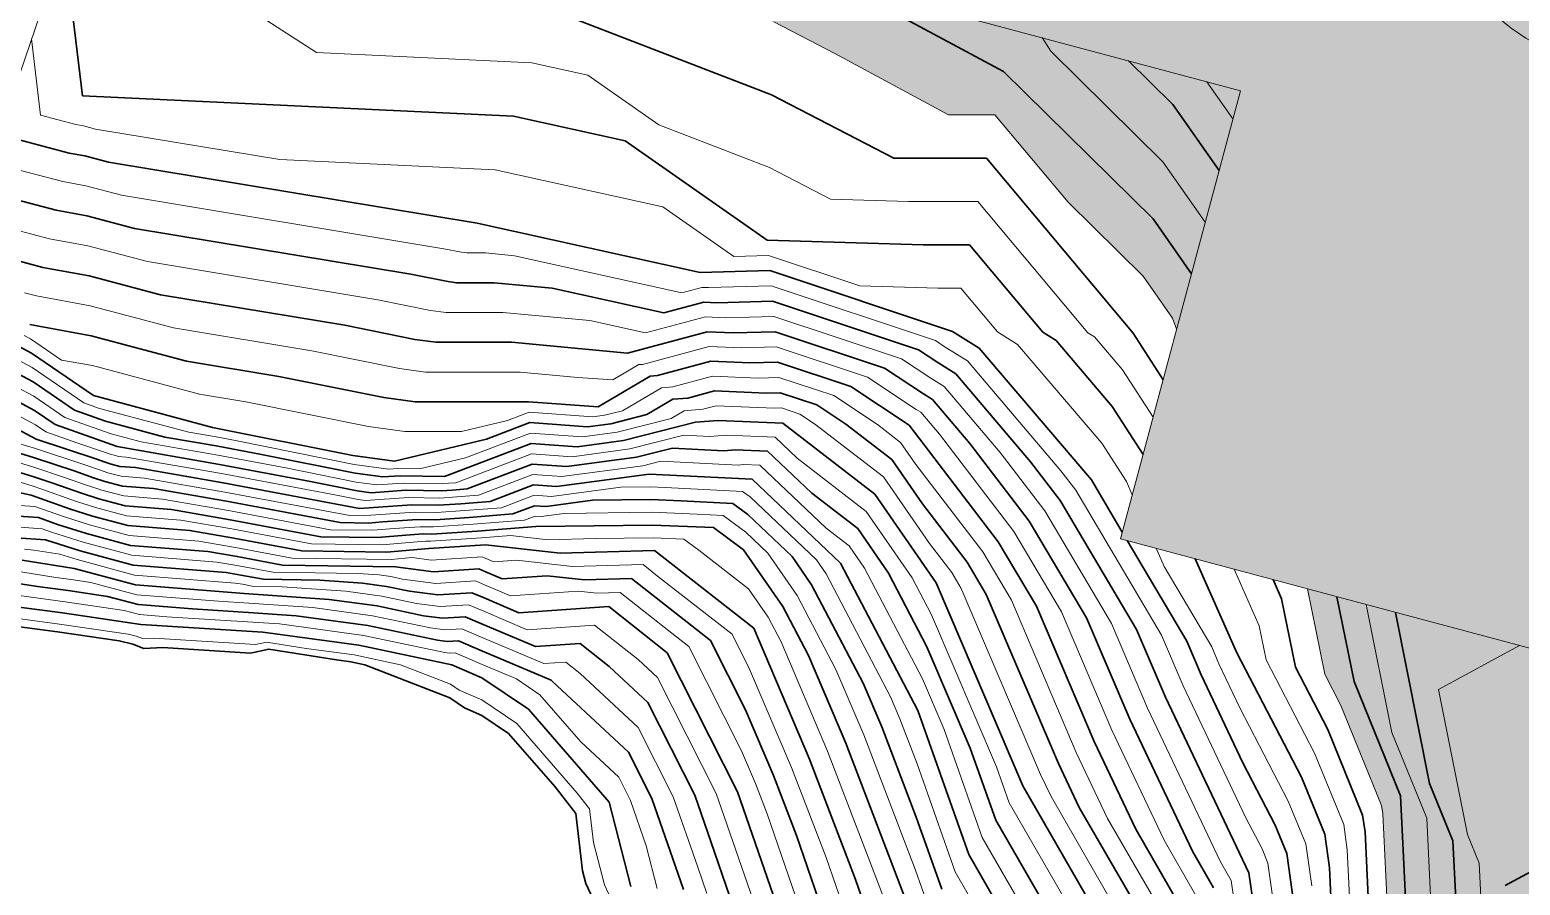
# Model space of a CAD drawing. Header units: millimetres. Extents: x -859836 to 307983, y -308065 to 649894.
# Drawn here: x -159393 to -46327, y 475826 to 540741 of the extents above; entities that cross this region are included whole.
import ezdxf

# ---------------------------------------------------------------- set-up
doc = ezdxf.new("R2010")
doc.units = ezdxf.units.MM
for name, color, linetype, lineweight in [('A-ANNO-NOTE', 131, 'Continuous', 9), ('A-DETL-GENF', 92, 'Continuous', 9), ('A-DETL-MBND', 5, 'Continuous', 9), ('A-DETL-THIN', 151, 'Continuous', 9), ('C-TOPO', 7, 'Continuous', 9), ('C-TOPO-MAJR', 7, 'Continuous', 35), ('C-TOPO-MINR', 7, 'Continuous', 9)]:
    doc.layers.add(name, color=color, linetype=linetype, lineweight=lineweight)

# ---------------------------------------------------------------- blocks, each defined once
blk = doc.blocks.new('tag ten be - tag ten be-1821118-BỐ TRÍ BÈ PIN PA2')
at = {"layer": 'A-ANNO-NOTE'}
for start, end in [(360, 180), (180, 360)]:
    blk.add_arc((0, 0), 4, start, end, dxfattribs=at)

msp = doc.modelspace()

# ---------------------------------------------------------------- hatches: boundary and pattern name
at = {"layer": 'A-DETL-GENF'}
msp.add_hatch(color=8, dxfattribs=at).paths.add_polyline_path([(-6839, 483415), (23495, 596621), (-46317, 615327), (-54600, 584415), (-124433, 603126), (-137374, 554830), (-67541, 536118), (-76651, 502121), (-20466, 487066)])
at = {"layer": 'A-DETL-MBND', "transparency": 33554585}
h = msp.add_hatch(color=1, dxfattribs=at)
h.paths.add_polyline_path([(-759872, -147838), (-751409, -147225), (-749609, -147143), (-733854, -145290), (-730653, -145570), (-721745, -145172), (-720814, -144887), (-719370, -144842), (-700946, -141995), (-695529, -141498), (-691142, -140868), (-678862, -139709), (-676064, -138561), (-673339, -137902), (-666588, -136592), (-665513, -135889), (-664558, -135218), (-662197, -133772), (-661519, -132852), (-659949, -130928), (-651084, -125443), (-650822, -125228), (-650213, -124939), (-646382, -122722), (-642214, -121295), (-640352, -120839), (-632919, -116639), (-632407, -116545), (-631232, -115977), (-624031, -110102), (-618435, -105784), (-615716, -103869), (-610671, -99638), (-609303, -97431), (-608187, -95168), (-606545, -92038), (-605546, -89814), (-602862, -83094), (-597357, -72506), (-595184, -69076), (-591888, -62294), (-588957, -58521), (-588686, -57663), (-586782, -51788), (-586421, -50671), (-585891, -49261), (-584837, -42142), (-583168, -34750), (-583236, -29503), (-581474, -24626), (-579291, -20446), (-577288, -10529), (-577844, -8379), (-576716, -5129), (-576923, -622), (-576761, 3433), (-577514, 8400), (-584433, 17478), (-591451, 26894), (-592059, 27631), (-594253, 29365), (-596698, 31520), (-606682, 39522), (-614114, 48456), (-617877, 53657), (-619367, 54812), (-621388, 57245), (-626371, 64609), (-630225, 76139), (-631882, 80641), (-631321, 82021), (-631047, 88615), (-629216, 99080), (-628971, 99848), (-627656, 101469), (-625202, 104951), (-622310, 108328), (-621916, 108853), (-618287, 112790), (-616954, 119597), (-611965, 123985), (-607391, 123672), (-603528, 125761), (-599346, 128280), (-596175, 130112), (-593901, 131920), (-587341, 139484), (-579017, 149394), (-573792, 168423), (-559581, 167597), (-555765, 171191), (-554261, 171958), (-551262, 173126), (-545079, 176205), (-536568, 178750), (-529133, 181370), (-526344, 189128), (-597518, 189128), (-597518, 207194), (-600686, 199575), (-609478, 188948), (-615919, 179175), (-616544, 177848), (-622914, 167950), (-630994, 157392), (-633191, 154309), (-645163, 133248), (-651286, 125168), (-651764, 119294), (-657364, 118029), (-668886, 104497), (-672322, 98230), (-678809, 91777), (-686744, 84898), (-689449, 82017), (-695207, 77404), (-695380, 71893), (-694273, 69271), (-689492, 45636), (-683652, 33844), (-677737, 19772), (-662028, -2904), (-651984, -24980), (-650691, -30222), (-651908, -42347), (-653635, -63919), (-656698, -68818), (-662024, -76036), (-666896, -86650), (-667567, -88913), (-681751, -105555), (-682213, -106748), (-682594, -107406), (-685917, -108622), (-692036, -110612), (-701719, -112727), (-713390, -117126), (-713858, -117303), (-715899, -118114), (-726309, -122425), (-732752, -123814), (-746954, -124818), (-750353, -125277), (-753407, -127865), (-764669, -132928), (-770641, -133394), (-784358, -129387), (-766211, -147534), (-765162, -147452), (-761763, -147700)])
h.paths.add_polyline_path([(-165073, -63985), (-152433, -63128), (-147212, -62558), (-145468, -61769), (-136004, -54982), (-133768, -53767), (-129949, -51511), (-119584, -45141), (-108212, -38110), (-106147, -37513), (-103534, -36430), (-95440, -33679), (-85435, -28121), (-81217, -27620), (-70310, -23490), (-69569, -23057), (-66354, -22120), (-63531, -20738), (-60354, -18737), (-51173, -14112), (-47726, -11549), (-46080, -8030), (-42098, 1247), (-71582, -3952), (-102491, 171344), (-31433, 183873), (-10665, 66090), (-8344, 71188), (-5480, 80840), (-4976, 82926), (-4345, 84088), (-2338, 91567), (-1942, 95428), (-648, 97607), (-1071, 98220), (-2510, 100800), (-3468, 101999), (-4531, 105589), (-4872, 106391), (-4883, 106838), (-4266, 108209), (-3836, 109670), (-3397, 110774), (-3406, 111243), (-3028, 112006), (-3263, 112804), (-5003, 115819), (-4795, 118868), (-5263, 125250), (-6517, 126820), (-6835, 127207), (-7506, 127369), (-7948, 127596), (-9992, 128520), (-10488, 129121), (-11669, 131806), (-11797, 132101), (-12046, 133135), (-12559, 133970), (-14267, 135969), (-16205, 140122), (-18451, 143457), (-18982, 145256), (-19057, 146525), (-18964, 150253), (-18988, 154876), (-19576, 155921), (-19786, 160906), (-20496, 162914), (-20826, 165369), (-20799, 166915), (-20107, 172970), (-19517, 173820), (-19312, 174558), (-18670, 176101), (-17060, 179067), (-15517, 180705), (-13911, 185702), (-4262, 188301), (-1645, 188923), (-105, 188210), (8503, 183584), (10926, 183912), (12005, 184043), (13640, 184361), (15131, 185109), (17172, 186245), (21649, 186967), (26966, 189922), (27822, 190382), (28403, 191056), (32119, 193617), (35169, 195832), (37685, 197143), (44902, 200225), (45756, 200160), (48502, 199127), (50290, 198574), (51191, 198365), (51921, 198324), (52221, 198344), (54759, 197846), (56032, 196790), (56464, 196469), (57692, 196367), (59108, 196361), (60941, 197154), (66233, 199839), (70130, 201192), (73048, 200979), (76924, 206128), (82127, 208080), (85344, 208780), (86075, 208372), (88573, 207914), (89729, 206890), (91276, 205317), (93776, 203937), (94137, 202344), (94391, 199786), (122336, 197831), (121797, 189716), (125647, 199482), (126089, 201383), (126324, 204787), (126905, 208036), (127554, 210427), (128482, 214073), (128746, 220996), (128473, 222544), (126624, 223852), (126936, 229764), (121612, 232554), (119877, 233364), (114690, 236608), (111762, 238823), (110636, 246522), (110029, 247546), (108783, 253509), (107371, 255011), (105531, 255323), (97841, 258447), (94527, 260036), (90352, 264357), (89017, 265316), (86132, 267662), (83932, 268416), (81219, 269590), (78181, 270815), (77485, 271254), (76016, 271688), (70070, 272996), (65720, 273763), (60235, 273305), (58972, 273395), (52899, 270581), (50487, 269940), (48782, 269681), (44888, 271379), (44155, 271664), (36008, 276151), (32279, 278102), (30572, 279889), (26209, 282046), (25647, 282628), (25305, 282619), (16014, 287701), (12948, 288678), (12218, 290013), (5109, 293561), (1173, 293491), (996, 295848), (-846, 297677), (-3706, 301772), (-4254, 303671), (-5166, 310755), (-5514, 312595), (-5824, 313912), (-11263, 323566), (-11006, 329168), (-11128, 331667), (-19570, 300160), (-119951, 327057), (-119803, 323213), (-126677, 316885), (-131916, 309583), (-138039, 307127), (-139811, 306218), (-145009, 304770), (-152454, 299923), (-155529, 293631), (-156974, 291356), (-164244, 289138), (-169538, 285729), (-171473, 283227), (-175794, 279460), (-179077, 276921), (-181978, 270226), (-183799, 266060), (-186962, 261812), (-188195, 260364), (-189518, 257544), (-192219, 254304), (-192584, 253707), (-193666, 250905), (-195467, 243388), (-196196, 242827), (-194515, 241920), (-193117, 240272), (-191870, 238552), (-189445, 238099), (-187379, 238829), (-181196, 237496), (-175260, 234188), (-174712, 233864), (-173921, 232781), (-172965, 231563), (-172393, 230212), (-171401, 229395), (-170346, 228036), (-168731, 226171), (-166947, 224795), (-166149, 223746), (-163251, 221790), (-159390, 213002), (-157244, 207107), (-158125, 203750), (-158684, 200374), (-157805, 198095), (-156223, 195786), (-156238, 193540), (-155648, 190949), (-154491, 184489), (-154880, 182143), (-154447, 180199), (-153070, 178898), (-149834, 176505), (-139965, 171530), (-138126, 170600), (-129357, 164765), (-128806, 164582), (-125625, 162125), (-121962, 159155), (-118169, 147987), (-115529, 142356), (-110100, 136364), (-104170, 130983), (-102874, 130179), (-102493, 125049), (-102587, 124307), (-102565, 123298), (-101236, 116731), (-101075, 108354), (-100903, 103207), (-100752, 100763), (-102347, 94828), (-103663, 92538), (-105020, 75873), (-113779, 78871), (-115927, 80336), (-116767, 79773), (-118030, 78279), (-120019, 71407), (-121727, 70570), (-124911, 67739), (-132123, 62869), (-134503, 61669), (-142143, 63655), (-144511, 65162), (-146330, 66255), (-93930, -25754), (-156629, -61462), (-204703, 22951), (-203169, 15882), (-200858, 9097), (-201011, 7340), (-201672, 4283), (-201800, 3453), (-202205, -1962), (-203074, -4336), (-205085, -7779), (-205398, -8805), (-204303, -12916), (-199204, -23507), (-197559, -24806), (-188446, -36297), (-186232, -39786), (-180001, -45528), (-178692, -50309), (-178316, -54011), (-176500, -58311), (-174921, -60229), (-168457, -62865), (-166443, -63531)])
h.paths.add_polyline_path([(-36382, 9575), (-36325, 9655), (-34497, 11838), (-31400, 15158), (-30158, 17103), (-28972, 19503), (-28725, 20204), (-24454, 28194), (-23969, 29653), (-22045, 35862), (-19945, 43004), (-18884, 49386), (-18505, 51142), (-18308, 51427), (-16088, 53703), (-14034, 56286), (-13124, 58389), (-12183, 60477), (-11466, 63512), (-44854, 57625), (-36383, 9584)])
h.paths.add_polyline_path([(-209307, 23977), (-205832, 24933), (-214036, 39337), (-155029, 72942), (-156196, 75860), (-157267, 77483), (-160083, 79252), (-162327, 81007), (-168562, 82322), (-171974, 82266), (-174895, 81970), (-178745, 82443), (-179832, 82459), (-182806, 83026), (-187870, 82820), (-190987, 82764), (-196740, 84867), (-206215, 90085), (-217797, 93191), (-220523, 94762), (-239193, 68099), (-236586, 66371), (-231472, 54327), (-229323, 51595), (-228392, 47968), (-224245, 38986), (-223941, 37016), (-223700, 36083), (-223413, 35510), (-223235, 34196), (-219932, 30913), (-219720, 30002), (-218890, 29933), (-218583, 30355), (-217413, 29932), (-217322, 28983), (-216667, 27680), (-215596, 26462), (-211752, 24276), (-211629, 24261)])
h.paths.add_polyline_path([(-104493, 32511), (-108740, 34478), (-111033, 34745), (-118279, 38197), (-121109, 39560), (-122686, 40146), (-124886, 42576), (-127774, 45075), (-127284, 49019), (-127353, 51467), (-126249, 53628), (-124638, 56522), (-122874, 56919), (-121333, 61662), (-118149, 64493), (-116851, 64289), (-109895, 61749), (-101431, 62897), (-97222, 57624), (-96994, 51839), (-95461, 45135), (-95182, 39024), (-97809, 35660), (-102505, 32673), (-103546, 32588)])
h.paths.add_polyline_path([(113952, 54850), (115144, 57676), (119371, 59200), (123981, 58308), (134122, 70221), (135206, 75484), (130794, 79482), (129640, 81238), (129018, 81691), (127052, 82907), (123829, 87412), (118436, 89438), (114649, 87913), (114523, 86104), (79787, 88533), (80974, 86559), (82982, 83414), (85870, 80693), (86415, 79732), (87156, 79254), (93254, 77937), (101112, 77088), (101690, 76657), (110303, 71926), (111655, 70038), (112330, 66003), (112029, 63955), (112025, 61722), (110833, 58895), (111202, 55882), (113573, 54992)])
h.paths.add_polyline_path([(46473, 90893), (46450, 90966), (46450, 90942)])
h.paths.add_polyline_path([(114914, 91699), (116742, 96586), (117222, 99339), (116281, 100813), (115714, 103134), (115083, 94112)])
h.paths.add_polyline_path([(77815, 91772), (81254, 140961), (77947, 134003), (77391, 132850), (76263, 127858), (75504, 126378), (70686, 116776), (69491, 114040), (69325, 112455), (69905, 111212), (72496, 104740), (73767, 102718), (74214, 102059), (75304, 98529), (75680, 97769), (77652, 92229)])
h.paths.add_polyline_path([(-430559, 174792), (-396358, 223636), (-410299, 232491), (-417613, 235355), (-425156, 238606), (-444149, 250578), (-452510, 252436), (-452510, 191303), (-451929, 191053), (-450916, 184024), (-444554, 181215), (-442283, 180124), (-434174, 176436)])
h.paths.add_polyline_path([(-462933, 188895), (-462489, 189128), (-463513, 189128)])
h.paths.add_polyline_path([(20902, 189411), (-15527, 199172), (-17080, 193377), (-157146, 230908), (-144206, 279204), (-133097, 276228), (-125333, 305205), (85106, 248818), (77341, 219841), (66233, 222817), (60021, 199635), (26079, 208730), (21836, 192894)])
h.paths.add_polyline_path([(-305163, 308526), (-297168, 312758), (-330807, 321772), (-305961, 308938)])
h.paths.add_polyline_path([(-101365, 344853), (-99267, 352685), (-106132, 348019), (-107260, 346432), (-107015, 346367)])
h.paths.add_polyline_path([(-77617, 359195), (-72055, 379953), (-74944, 376393), (-78127, 372078), (-79002, 371144), (-83284, 366025), (-86114, 364172), (-90178, 362561), (-78095, 359323)])
h.paths.add_polyline_path([(-70949, 384081), (-49147, 465447), (10755, 449396), (10427, 451476), (10340, 452557), (9561, 454240), (5848, 461010), (3088, 465731), (3916, 466341), (3829, 466873), (4301, 472115), (5273, 480727), (5235, 481311), (1254, 490409), (398, 499801), (248, 500675), (1538, 508051), (2399, 515172), (5336, 526780), (6042, 528818), (11319, 535892), (14764, 542803), (21028, 556609), (22026, 559450), (25679, 567225), (23762, 595967), (26857, 602002), (42608, 602571), (44738, 607162), (48181, 613963), (49550, 615647), (53154, 622325), (47956, 649894), (47874, 649894), (42817, 647426), (40858, 646138), (35158, 640491), (29786, 634475), (27764, 633773), (23010, 631806), (12648, 627092), (6576, 623443), (5459, 622546), (3132, 622423), (937, 621697), (-3757, 621182), (-10336, 620725), (-17509, 618636), (-20466, 617651), (-26978, 615727), (-29360, 614862), (-36198, 612616), (23495, 596621), (-6839, 483415), (-62468, 498321), (-61154, 491830), (-59928, 489468), (-56843, 481884), (-56752, 481249), (-55996, 465839), (-55728, 464742), (-55062, 458604), (-54604, 453643), (-54849, 452204), (-55585, 448717), (-57347, 441004), (-59178, 436511), (-62836, 421846), (-64420, 417337), (-65373, 414138), (-67663, 409612), (-67833, 408961), (-68221, 406728), (-67446, 402371), (-67164, 401641), (-67454, 400728), (-68102, 398277), (-69211, 394395), (-69530, 393435), (-70271, 388744), (-70595, 386619)])
h.paths.add_polyline_path([(-72390, 518021), (-67541, 536118), (-118601, 549800), (-111350, 544573), (-102792, 541248), (-98322, 538930), (-89693, 534294), (-86179, 534292), (-80614, 527648), (-74938, 522052), (-72698, 518856)])
h.paths.add_polyline_path([(-136180, 559285), (-135118, 563249), (-136667, 559600)])
h.paths.add_polyline_path([(-54600, 584415), (-47886, 609472), (-50553, 609641), (-55313, 609698), (-62008, 606325), (-64948, 609251), (-80643, 608301), (-83770, 607896), (-87388, 606897), (-94432, 606828), (-97621, 607514), (-101540, 606576), (-111704, 601349), (-115028, 602044), (-116464, 600991), (-56960, 585047)])
h.paths.add_polyline_path([(-105893, 632098), (-77034, 642660), (-60117, 645580), (-52045, 639137), (-36907, 649894), (-98339, 649894), (-105228, 633665)])

# ---------------------------------------------------------------- linework, layer by layer
at = {"layer": 'A-DETL-THIN'}
for p, q in [((-137374, 554830), (-67541, 536118)), ((-67541, 536118), (-76651, 502121)), ((-76651, 502121), (-6839, 483415))]:
    msp.add_line(p, q, dxfattribs=at)
at = {"layer": 'C-TOPO'}
msp.add_line((-161753, 532790), (-148709, 570913), dxfattribs=at)
at = {"layer": 'C-TOPO', "lineweight": 35}
for p, q in [((-157292, 495053), (-163927, 495937)), ((-152603, 494366), (-157292, 495053)), ((-151585, 494116), (-152603, 494366)), ((-150755, 493778), (-151585, 494116)), ((-149298, 493857), (-150755, 493778)), ((-142662, 493434), (-149298, 493857)), ((-141267, 493740), (-142662, 493434)), ((-136121, 492927), (-141267, 493740)), ((-135031, 492780), (-136121, 492927)), ((-133974, 492557), (-135031, 492780)), ((-127520, 490038), (-133974, 492557)), ((-126415, 489282), (-127520, 490038)), ((-125097, 488716), (-126415, 489282)), ((-123070, 487345), (-125097, 488716)), ((-119550, 483290), (-123070, 487345)), ((-117970, 481272), (-119550, 483290)), ((-117458, 476922), (-117970, 481272)), ((-117211, 475959), (-117458, 476922)), ((-111852, 464516), (-117211, 475959))]:
    msp.add_line(p, q, dxfattribs=at)
at = {"layer": 'C-TOPO-MAJR'}
for p, q in [((-156779, 547327), (-155397, 535728)), ((-98007, 544282), (-85535, 537580)), ((-119909, 542293), (-103122, 535815)), ((-76059, 538401), (-72674, 535064)), ((-85535, 537580), (-74183, 526390)), ((-155397, 535728), (-122688, 534178)), ((-103122, 535815), (-93851, 531008)), ((-72674, 535064), (-69165, 530057)), ((-122688, 534178), (-114221, 532306)), ((-161753, 532790), (-156396, 531389)), ((-114221, 532306), (-103451, 524778)), ((-156396, 531389), (-155231, 531178)), ((-155231, 531178), (-153422, 530695)), ((-153422, 530695), (-125466, 526062)), ((-93851, 531008), (-86824, 531005)), ((-86824, 531005), (-75692, 517715)), ((-160967, 527984), (-157395, 527050)), ((-157395, 527050), (-155064, 526628)), ((-155064, 526628), (-151448, 525663)), ((-125466, 526062), (-108533, 522318)), ((-74183, 526390), (-71264, 522224)), ((-151448, 525663), (-130481, 522188)), ((-103451, 524778), (-91627, 524432)), ((-91627, 524432), (-88113, 524430)), ((-88113, 524430), (-82547, 517785)), ((-160180, 523178), (-158394, 522711)), ((-158394, 522711), (-154898, 522078)), ((-108533, 522318), (-103253, 522462)), ((-103253, 522462), (-89402, 517855)), ((-154898, 522078), (-149473, 520630)), ((-130481, 522188), (-127819, 521653)), ((-127819, 521653), (-127031, 521546)), ((-127031, 521546), (-124162, 521544)), ((-124162, 521544), (-119764, 521134)), ((-149473, 520630), (-135495, 518314)), ((-119764, 521134), (-111298, 519261)), ((-107280, 520031), (-103056, 520147)), ((-103056, 520147), (-91975, 516461)), ((-111298, 519261), (-108264, 520073)), ((-108264, 520073), (-107280, 520031)), ((-159393, 518372), (-154731, 517528)), ((-135495, 518314), (-130171, 517243)), ((-89402, 517855), (-87377, 516587)), ((-160259, 516725), (-159270, 516198)), ((-154731, 517528), (-147499, 515598)), ((-130171, 517243), (-128596, 517030)), ((-128596, 517030), (-122857, 517025)), ((-122857, 517025), (-114062, 516205)), ((-114062, 516205), (-107994, 517829)), ((-107994, 517829), (-106026, 517745)), ((-106026, 517745), (-102858, 517832)), ((-102858, 517832), (-94547, 515067)), ((-82547, 517785), (-81535, 517151)), ((-81535, 517151), (-77277, 512146)), ((-75692, 517715), (-73418, 514184)), ((-159270, 516198), (-154565, 512978)), ((-147499, 515598), (-140510, 514440)), ((-111770, 514501), (-107724, 515584)), ((-107724, 515584), (-104772, 515459)), ((-91975, 516461), (-90499, 515483)), ((-87377, 516587), (-78861, 506578)), ((-161126, 515077), (-159148, 514023)), ((-116285, 512127), (-112337, 514454)), ((-112337, 514454), (-111770, 514501)), ((-104772, 515459), (-102660, 515516)), ((-102660, 515516), (-97119, 513673)), ((-94547, 515067), (-91596, 513111)), ((-90499, 515483), (-89149, 514638)), ((-89149, 514638), (-83472, 507965)), ((-161992, 513429), (-159025, 511849)), ((-159148, 514023), (-156011, 511877)), ((-140510, 514440), (-132524, 512834)), ((-109477, 512798), (-107454, 513340)), ((-107454, 513340), (-103518, 513172)), ((-97119, 513673), (-92693, 510740)), ((-154565, 512978), (-145524, 510566)), ((-132524, 512834), (-130161, 512514)), ((-130161, 512514), (-121552, 512506)), ((-121552, 512506), (-116285, 512127)), ((-112585, 511540), (-110611, 512704)), ((-110611, 512704), (-109477, 512798)), ((-103518, 513172), (-102462, 513201)), ((-102462, 513201), (-99692, 512280)), ((-99692, 512280), (-97479, 510813)), ((-91596, 513111), (-90921, 512689)), ((-90921, 512689), (-88082, 509352)), ((-162859, 511782), (-158903, 509675)), ((-159025, 511849), (-157457, 510776)), ((-156011, 511877), (-153662, 511044)), ((-115316, 510851), (-112585, 511540)), ((-108885, 510954), (-107184, 511095)), ((-107184, 511095), (-102264, 510886)), ((-77277, 512146), (-74938, 508515)), ((-157457, 510776), (-152759, 509110)), ((-153662, 511044), (-149141, 509838)), ((-145524, 510566), (-134876, 508425)), ((-124747, 509674), (-121461, 510930)), ((-121461, 510930), (-117072, 510614)), ((-117072, 510614), (-115316, 510851)), ((-114346, 509575), (-108885, 510954)), ((-102264, 510886), (-95286, 505502)), ((-97479, 510813), (-93990, 508121)), ((-92693, 510740), (-85923, 501894)), ((-161748, 509081), (-159030, 508254)), ((-158903, 509675), (-154390, 508186)), ((-152759, 509110), (-144991, 507765)), ((-149141, 509838), (-145258, 509165)), ((-145258, 509165), (-141813, 508516)), ((-131726, 507998), (-124747, 509674)), ((-127942, 506842), (-121370, 509354)), ((-121370, 509354), (-117858, 509101)), ((-117858, 509101), (-114346, 509575)), ((-113377, 508299), (-110647, 508989)), ((-110647, 508989), (-106738, 508791)), ((-106738, 508791), (-105888, 508862)), ((-105888, 508862), (-103428, 508757)), ((-88082, 509352), (-83569, 503455)), ((-164592, 508487), (-159157, 506834)), ((-159030, 508254), (-156022, 507262)), ((-154390, 508186), (-153664, 507930)), ((-153664, 507930), (-153228, 507790)), ((-153228, 507790), (-152559, 507611)), ((-144991, 507765), (-138103, 506467)), ((-141813, 508516), (-134715, 507089)), ((-134876, 508425), (-131726, 507998)), ((-126208, 505894), (-121279, 507778)), ((-121279, 507778), (-118645, 507589)), ((-118645, 507589), (-113377, 508299)), ((-103428, 508757), (-100072, 505575)), ((-93990, 508121), (-91662, 504756)), ((-83472, 507965), (-81215, 505016)), ((-165139, 506700), (-159284, 505414)), ((-159157, 506834), (-157653, 506338)), ((-156022, 507262), (-154570, 506749)), ((-154570, 506749), (-153696, 506471)), ((-152559, 507611), (-151383, 507518)), ((-151383, 507518), (-144725, 506365)), ((-134715, 507089), (-132614, 506804)), ((-132614, 506804), (-131291, 506895)), ((-131291, 506895), (-127942, 506842)), ((-119432, 506076), (-112408, 507024)), ((-112408, 507024), (-104591, 506629)), ((-104591, 506629), (-97879, 500265)), ((-78861, 506578), (-76518, 502618)), ((-159284, 505414), (-156380, 504388)), ((-157653, 506338), (-155475, 505568)), ((-155475, 505568), (-154165, 505151)), ((-153696, 506471), (-152360, 506112)), ((-152360, 506112), (-150007, 505925)), ((-150007, 505925), (-144459, 504964)), ((-144725, 506365), (-134392, 504418)), ((-138103, 506467), (-134553, 505753)), ((-134553, 505753), (-133503, 505611)), ((-133503, 505611), (-130857, 505792)), ((-130857, 505792), (-128178, 505750)), ((-128178, 505750), (-127318, 505805)), ((-127318, 505805), (-126208, 505894)), ((-124474, 504947), (-121188, 506203)), ((-121188, 506203), (-119432, 506076)), ((-100072, 505575), (-96583, 502884)), ((-95286, 505502), (-90630, 498771)), ((-156380, 504388), (-154634, 503831)), ((-154165, 505151), (-152161, 504613)), ((-152161, 504613), (-148631, 504333)), ((-148631, 504333), (-144193, 503564)), ((-144459, 504964), (-135848, 503342)), ((-134392, 504418), (-130423, 504689)), ((-130423, 504689), (-128414, 504657)), ((-128414, 504657), (-126695, 504769)), ((-126695, 504769), (-124474, 504947)), ((-122740, 503999), (-121097, 504627)), ((-121097, 504627), (-120219, 504564)), ((-120219, 504564), (-116707, 505037)), ((-116707, 505037), (-112276, 505090)), ((-112276, 505090), (-109972, 504994)), ((-109972, 504994), (-106063, 504797)), ((-106063, 504797), (-104918, 503956)), ((-91662, 504756), (-88277, 500333)), ((-81215, 505016), (-75428, 495238)), ((-161002, 503885), (-158738, 503720)), ((-158738, 503720), (-157286, 503207)), ((-157286, 503207), (-155103, 502511)), ((-154634, 503831), (-151961, 503114)), ((-144193, 503564), (-137304, 502266)), ((-135848, 503342), (-133705, 503311)), ((-133705, 503311), (-132635, 503405)), ((-132635, 503405), (-129989, 503586)), ((-129989, 503586), (-128649, 503565)), ((-128649, 503565), (-126071, 503732)), ((-126071, 503732), (-122740, 503999)), ((-121006, 503051), (-112144, 503156)), ((-112144, 503156), (-107535, 502964)), ((-104918, 503956), (-101562, 500775)), ((-83569, 503455), (-79228, 496121)), ((-162720, 502356), (-158191, 502027)), ((-158191, 502027), (-155571, 501192)), ((-155103, 502511), (-151762, 501615)), ((-151961, 503114), (-147255, 502740)), ((-147255, 502740), (-143927, 502164)), ((-143927, 502164), (-138760, 501190)), ((-137304, 502266), (-133017, 502205)), ((-133017, 502205), (-130878, 502392)), ((-130878, 502392), (-129555, 502483)), ((-129555, 502483), (-128885, 502472)), ((-128885, 502472), (-125447, 502695)), ((-125447, 502695), (-121006, 503051)), ((-107535, 502964), (-105244, 501284)), ((-96583, 502884), (-94255, 499518)), ((-155571, 501192), (-151562, 500116)), ((-151762, 501615), (-145880, 501148)), ((-145880, 501148), (-143660, 500763)), ((-138760, 501190), (-132330, 501099)), ((-132330, 501099), (-129121, 501380)), ((-129121, 501380), (-124824, 501659)), ((-124824, 501659), (-119157, 501025)), ((-119157, 501025), (-112012, 501222)), ((-112012, 501222), (-104477, 495337)), ((-105244, 501284), (-102278, 496980)), ((-85923, 501894), (-83029, 497005)), ((-76143, 501985), (-71627, 494355)), ((-159975, 500491), (-156040, 499872)), ((-156040, 499872), (-151363, 498616)), ((-151562, 500116), (-144504, 499555)), ((-143660, 500763), (-140216, 500114)), ((-140216, 500114), (-131643, 499992)), ((-131643, 499992), (-128774, 499615)), ((-128774, 499615), (-125337, 499838)), ((-125337, 499838), (-124878, 499642)), ((-101562, 500775), (-100079, 498622)), ((-97879, 500265), (-92028, 489074)), ((-88277, 500333), (-86830, 497888)), ((-70994, 500605), (-67826, 493471)), ((-161758, 498955), (-158807, 498491)), ((-144504, 499555), (-143394, 499363)), ((-143394, 499363), (-141672, 499038)), ((-141672, 499038), (-137385, 498977)), ((-137385, 498977), (-134158, 498751)), ((-134158, 498751), (-132341, 498505)), ((-124878, 499642), (-123561, 499082)), ((-123561, 499082), (-120142, 499315)), ((-120142, 499315), (-117308, 498998)), ((-117308, 498998), (-113736, 499097)), ((-113736, 499097), (-111523, 497346)), ((-100079, 498622), (-96178, 491162)), ((-94255, 499518), (-91329, 493923)), ((-90630, 498771), (-84062, 483373)), ((-65076, 499020), (-64427, 497559)), ((-158807, 498491), (-156479, 498181)), ((-156479, 498181), (-153502, 497745)), ((-153502, 497745), (-151163, 497117)), ((-151363, 498616), (-143128, 497962)), ((-143128, 497962), (-136673, 497510)), ((-136673, 497510), (-133040, 497018)), ((-132341, 498505), (-130579, 498134)), ((-130579, 498134), (-128428, 497851)), ((-128428, 497851), (-125850, 498018)), ((-125850, 498018), (-124933, 497624)), ((-124933, 497624), (-122297, 496505)), ((-86830, 497888), (-81356, 485056)), ((-64427, 497559), (-63378, 492377)), ((-60234, 497722), (-58930, 491283)), ((-161575, 497110), (-156919, 496490)), ((-156919, 496490), (-150964, 495618)), ((-151163, 497117), (-147046, 496790)), ((-147046, 496790), (-142416, 496495)), ((-142416, 496495), (-139188, 496269)), ((-133040, 497018), (-129515, 496275)), ((-122297, 496505), (-115459, 496972)), ((-115459, 496972), (-111035, 493471)), ((-111523, 497346), (-107756, 494404)), ((-102278, 496980), (-100328, 493249)), ((-83029, 497005), (-78650, 486739)), ((-55793, 496532), (-53198, 483538)), ((-150964, 495618), (-141704, 495028)), ((-139188, 496269), (-133739, 495531)), ((-133739, 495531), (-128452, 494416)), ((-129515, 496275), (-128081, 496086)), ((-128081, 496086), (-126362, 496198)), ((-126362, 496198), (-124987, 495607)), ((-124987, 495607), (-121034, 493929)), ((-104477, 495337), (-100233, 485381)), ((-79228, 496121), (-75944, 488422)), ((-75428, 495238), (-73238, 490105)), ((-141704, 495028), (-134437, 494044)), ((-128452, 494416), (-127735, 494321)), ((-127735, 494321), (-126875, 494377)), ((-126875, 494377), (-125042, 493590)), ((-121034, 493929), (-117636, 494160)), ((-117636, 494160), (-115437, 492421)), ((-107756, 494404), (-105090, 489128)), ((-71627, 494355), (-70532, 491788)), ((-134437, 494044), (-127388, 492557)), ((-125042, 493590), (-119849, 491385)), ((-111035, 493471), (-105704, 482919)), ((-100328, 493249), (-97498, 486612)), ((-91329, 493923), (-88045, 486224)), ((-67826, 493471), (-62920, 484024)), ((-127388, 492557), (-125096, 491573)), ((-115437, 492421), (-112506, 489692)), ((-63378, 492377), (-60925, 487653)), ((-125096, 491573), (-121571, 489188)), ((-119849, 491385), (-119808, 491357)), ((-119808, 491357), (-119735, 491273)), ((-119735, 491273), (-113978, 485914)), ((-96178, 491162), (-94763, 487843)), ((-70532, 491788), (-67367, 485118)), ((-58930, 491283), (-55404, 482616)), ((-112506, 489692), (-108952, 482657)), ((-73238, 490105), (-66909, 476764)), ((-121571, 489188), (-115449, 482135)), ((-105090, 489128), (-102969, 484150)), ((-92028, 489074), (-88162, 478148)), ((-94763, 487843), (-92145, 480999)), ((-75944, 488422), (-71197, 478417)), ((-60925, 487653), (-58281, 481153)), ((-47465, 475793), (-24581, 488169)), ((-97498, 486612), (-92262, 472923)), ((-88045, 486224), (-86112, 480761)), ((-78650, 486739), (-75485, 480069)), ((-113978, 485914), (-112201, 482396)), ((-100233, 485381), (-96742, 476255)), ((-81356, 485056), (-79774, 481721)), ((-67367, 485118), (-64914, 480394)), ((-102969, 484150), (-101223, 479587)), ((-62920, 484024), (-61157, 479690)), ((-105704, 482919), (-102774, 474431)), ((-84062, 483373), (-77618, 472206)), ((-53198, 483538), (-51435, 479204)), ((-115449, 482135), (-113801, 475717)), ((-112201, 482396), (-109809, 475509)), ((-108952, 482657), (-107734, 479151)), ((-79774, 481721), (-74941, 473345)), ((-55404, 482616), (-54540, 465005)), ((-92145, 480999), (-90212, 475536)), ((-86112, 480761), (-81279, 472385)), ((-58281, 481153), (-58100, 479881)), ((-101223, 479587), (-99270, 473928)), ((-75485, 480069), (-72263, 474485)), ((-64914, 480394), (-64033, 478227)), ((-61157, 479690), (-60795, 477147)), ((-58100, 479881), (-57451, 466673)), ((-107734, 479151), (-106279, 474933)), ((-71197, 478417), (-69586, 475625)), ((-51435, 479204), (-51002, 470399)), ((-88162, 478148), (-84940, 472565)), ((-64033, 478227), (-63491, 474412)), ((-60795, 477147), (-60363, 468341)), ((-96742, 476255), (-95766, 473426)), ((-66909, 476764), (-66186, 471677))]:
    msp.add_line(p, q, dxfattribs=at)
at = {"layer": 'C-TOPO-MINR'}
for p, q in [((-151746, 548161), (-137653, 539010)), ((-102957, 541334), (-98322, 538930)), ((-159266, 540059), (-158575, 534259)), ((-82582, 540148), (-81942, 539119)), ((-137653, 539010), (-121298, 538236)), ((-121298, 538236), (-117065, 537299)), ((-98322, 538930), (-89693, 534294)), ((-81942, 539119), (-73429, 530727)), ((-117065, 537299), (-111680, 533535)), ((-70100, 536804), (-68116, 533973)), ((-158575, 534259), (-155896, 533558)), ((-89693, 534294), (-86179, 534292)), ((-86179, 534292), (-80614, 527648)), ((-155896, 533558), (-155314, 533453)), ((-155314, 533453), (-154410, 533211)), ((-154410, 533211), (-140432, 530895)), ((-111680, 533535), (-103286, 530296)), ((-161360, 530387), (-156895, 529219)), ((-140432, 530895), (-124077, 530120)), ((-103286, 530296), (-98651, 527893)), ((-73429, 530727), (-70215, 526140)), ((-156895, 529219), (-155147, 528903)), ((-124077, 530120), (-111377, 527312)), ((-155147, 528903), (-152435, 528179)), ((-152435, 528179), (-127974, 524125)), ((-111377, 527312), (-105992, 523548)), ((-98651, 527893), (-92739, 527720)), ((-92739, 527720), (-87468, 527718)), ((-87468, 527718), (-79120, 517750)), ((-80614, 527648), (-74938, 522052)), ((-160573, 525581), (-157894, 524880)), ((-157894, 524880), (-154981, 524353)), ((-154981, 524353), (-150460, 523147)), ((-127974, 524125), (-126643, 523858)), ((-126643, 523858), (-126249, 523804)), ((-126249, 523804), (-124814, 523803)), ((-124814, 523803), (-122615, 523598)), ((-122615, 523598), (-109916, 520790)), ((-105992, 523548), (-103352, 523620)), ((-103352, 523620), (-96427, 521316)), ((-150460, 523147), (-132988, 520251)), ((-107907, 521175), (-103154, 521305)), ((-103154, 521305), (-90688, 517158)), ((-96427, 521316), (-90514, 521143)), ((-74938, 522052), (-72698, 518856)), ((-159786, 520775), (-158893, 520542)), ((-158893, 520542), (-154814, 519803)), ((-132988, 520251), (-128995, 519448)), ((-109916, 520790), (-108399, 521196)), ((-108399, 521196), (-107907, 521175)), ((-90514, 521143), (-88758, 521143)), ((-88758, 521143), (-85975, 517820)), ((-154814, 519803), (-148486, 518114)), ((-128995, 519448), (-127814, 519288)), ((-127814, 519288), (-123509, 519284)), ((-123509, 519284), (-116913, 518669)), ((-106653, 518888), (-102957, 518989)), ((-102957, 518989), (-93261, 515764)), ((-148486, 518114), (-138002, 516377)), ((-116913, 518669), (-112680, 517733)), ((-112680, 517733), (-108129, 518951)), ((-108129, 518951), (-106653, 518888)), ((-72698, 518856), (-72390, 518021)), ((-159826, 517548), (-159332, 517285)), ((-159332, 517285), (-156979, 515675)), ((-90688, 517158), (-89951, 516669)), ((-85975, 517820), (-84456, 516869)), ((-84456, 516869), (-78069, 509362)), ((-79120, 517750), (-78614, 517433)), ((-78614, 517433), (-76485, 514931)), ((-160693, 515901), (-159209, 515111)), ((-156979, 515675), (-154648, 515253)), ((-138002, 516377), (-131348, 515039)), ((-112916, 515353), (-107859, 516706)), ((-107859, 516706), (-105399, 516602)), ((-105399, 516602), (-102759, 516674)), ((-102759, 516674), (-95833, 514370)), ((-93261, 515764), (-91048, 514297)), ((-89951, 516669), (-88263, 515612)), ((-88263, 515612), (-81166, 507271)), ((-159209, 515111), (-155288, 512428)), ((-154648, 515253), (-146511, 513082)), ((-131348, 515039), (-129378, 514772)), ((-129378, 514772), (-122204, 514765)), ((-122204, 514765), (-117807, 514355)), ((-115174, 514166), (-113199, 515330)), ((-113199, 515330), (-112916, 515353)), ((-110623, 513650), (-107589, 514462)), ((-107589, 514462), (-104145, 514315)), ((-76485, 514931), (-74178, 511350)), ((-161559, 514253), (-159087, 512936)), ((-117807, 514355), (-115174, 514166)), ((-114435, 511833), (-111474, 513579)), ((-111474, 513579), (-110623, 513650)), ((-104145, 514315), (-102561, 514359)), ((-102561, 514359), (-98406, 512977)), ((-95833, 514370), (-92145, 511926)), ((-91048, 514297), (-90035, 513663)), ((-90035, 513663), (-85777, 508659)), ((-162426, 512606), (-158964, 510762)), ((-159087, 512936), (-156734, 511327)), ((-155288, 512428), (-154113, 512011)), ((-146511, 513082), (-143017, 512503)), ((-143017, 512503), (-133700, 510629)), ((-108331, 511947), (-107319, 512217)), ((-107319, 512217), (-102891, 512029)), ((-98406, 512977), (-95086, 510776)), ((-156734, 511327), (-153210, 510077)), ((-154113, 512011), (-147333, 510202)), ((-126639, 510252), (-123149, 511090)), ((-123149, 511090), (-121506, 511718)), ((-121506, 511718), (-116678, 511370)), ((-116678, 511370), (-115800, 511489)), ((-115800, 511489), (-114435, 511833)), ((-114831, 510213), (-110735, 511247)), ((-110735, 511247), (-109748, 511829)), ((-109748, 511829), (-108331, 511947)), ((-102891, 512029), (-102363, 512043)), ((-102363, 512043), (-100978, 511583)), ((-100978, 511583), (-99871, 510849)), ((-92145, 511926), (-91807, 511714)), ((-91807, 511714), (-90388, 510046)), ((-158964, 510762), (-158180, 510225)), ((-158180, 510225), (-155831, 509392)), ((-153210, 510077), (-150950, 509474)), ((-147333, 510202), (-145391, 509865)), ((-133700, 510629), (-130943, 510256)), ((-130943, 510256), (-126639, 510252)), ((-126345, 508258), (-121415, 510142)), ((-121415, 510142), (-117465, 509858)), ((-117465, 509858), (-114831, 510213)), ((-113862, 508937), (-109766, 509971)), ((-109766, 509971), (-107812, 509872)), ((-107812, 509872), (-106536, 509978)), ((-106536, 509978), (-102846, 509821)), ((-99871, 510849), (-94638, 506812)), ((-95086, 510776), (-93342, 509430)), ((-90388, 510046), (-84746, 502675)), ((-160325, 509378), (-158967, 508965)), ((-158967, 508965), (-155206, 507724)), ((-155831, 509392), (-153575, 508648)), ((-150950, 509474), (-145125, 508465)), ((-145391, 509865), (-143669, 509541)), ((-143669, 509541), (-134796, 507757)), ((-118252, 508345), (-113862, 508937)), ((-102846, 509821), (-101168, 508231)), ((-93342, 509430), (-92178, 507748)), ((-78069, 509362), (-76206, 506470)), ((-163170, 508784), (-159094, 507544)), ((-155206, 507724), (-154117, 507339)), ((-153575, 508648), (-153212, 508520)), ((-153212, 508520), (-152993, 508450)), ((-152993, 508450), (-152659, 508361)), ((-152659, 508361), (-152071, 508314)), ((-152071, 508314), (-144858, 507065)), ((-145125, 508465), (-139958, 507492)), ((-134796, 507757), (-132170, 507401)), ((-129834, 507420), (-126345, 508258)), ((-127075, 506368), (-121324, 508566)), ((-121324, 508566), (-118252, 508345)), ((-112893, 507662), (-111527, 508006)), ((-111527, 508006), (-105665, 507710)), ((-105665, 507710), (-105239, 507745)), ((-105239, 507745), (-104009, 507693)), ((-104009, 507693), (-98976, 502920)), ((-101168, 508231), (-95935, 504193)), ((-92178, 507748), (-87100, 501113)), ((-85777, 508659), (-82392, 504236)), ((-161938, 506950), (-159221, 506124)), ((-159094, 507544), (-156837, 506800)), ((-156837, 506800), (-155022, 506159)), ((-154117, 507339), (-153462, 507131)), ((-153462, 507131), (-152460, 506861)), ((-152460, 506861), (-150695, 506721)), ((-150695, 506721), (-144592, 505664)), ((-144858, 507065), (-136247, 505442)), ((-139958, 507492), (-134634, 506421)), ((-132170, 507401), (-131508, 507446)), ((-131508, 507446), (-129834, 507420)), ((-125341, 505420), (-121233, 506991)), ((-121233, 506991), (-119039, 506833)), ((-119039, 506833), (-112893, 507662)), ((-94638, 506812), (-91146, 501764)), ((-81166, 507271), (-80038, 505797)), ((-159221, 506124), (-158468, 505876)), ((-158468, 505876), (-155928, 504978)), ((-155022, 506159), (-153931, 505811)), ((-153931, 505811), (-152260, 505362)), ((-144592, 505664), (-135120, 503880)), ((-136247, 505442), (-134473, 505086)), ((-134634, 506421), (-133059, 506208)), ((-133059, 506208), (-131074, 506343)), ((-131074, 506343), (-128060, 506296)), ((-128060, 506296), (-127630, 506324)), ((-127630, 506324), (-127075, 506368)), ((-127007, 505287), (-125341, 505420)), ((-123607, 504473), (-121142, 505415)), ((-121142, 505415), (-119825, 505320)), ((-119825, 505320), (-114557, 506031)), ((-114557, 506031), (-112342, 506057)), ((-112342, 506057), (-111190, 506009)), ((-111190, 506009), (-105327, 505713)), ((-105327, 505713), (-104754, 505293)), ((-80038, 505797), (-73527, 494796)), ((-76206, 506470), (-75757, 505458)), ((-160143, 504649), (-159011, 504567)), ((-159011, 504567), (-156833, 503798)), ((-155928, 504978), (-154400, 504491)), ((-154400, 504491), (-152061, 503863)), ((-152260, 505362), (-149319, 505129)), ((-149319, 505129), (-144326, 504264)), ((-134473, 505086), (-133948, 505014)), ((-133948, 505014), (-130640, 505240)), ((-130640, 505240), (-128296, 505203)), ((-128296, 505203), (-127007, 505287)), ((-126383, 504250), (-123607, 504473)), ((-104754, 505293), (-99721, 500520)), ((-156833, 503798), (-154868, 503171)), ((-154868, 503171), (-151861, 502364)), ((-152061, 503863), (-147943, 503536)), ((-147943, 503536), (-144060, 502864)), ((-144326, 504264), (-136576, 502804)), ((-135120, 503880), (-134048, 503865)), ((-134048, 503865), (-133514, 503911)), ((-133514, 503911), (-130206, 504137)), ((-130206, 504137), (-128532, 504111)), ((-128767, 503018), (-125759, 503214)), ((-128532, 504111), (-126383, 504250)), ((-125759, 503214), (-121873, 503525)), ((-121873, 503525), (-121051, 503839)), ((-121051, 503839), (-120612, 503807)), ((-120612, 503807), (-118856, 504044)), ((-118856, 504044), (-112210, 504123)), ((-112210, 504123), (-108753, 503979)), ((-108753, 503979), (-106799, 503880)), ((-106799, 503880), (-105081, 502620)), ((-95935, 504193), (-92443, 499145)), ((-82392, 504236), (-77328, 495680)), ((-161861, 503120), (-158464, 502873)), ((-158464, 502873), (-157739, 502617)), ((-157739, 502617), (-155337, 501852)), ((-151861, 502364), (-146568, 501944)), ((-144060, 502864), (-138032, 501728)), ((-136576, 502804), (-133361, 502758)), ((-133361, 502758), (-131757, 502899)), ((-131757, 502899), (-129772, 503034)), ((-129772, 503034), (-128767, 503018)), ((-129003, 501926), (-125136, 502177)), ((-125136, 502177), (-122915, 502355)), ((-122915, 502355), (-120081, 502038)), ((-120081, 502038), (-116509, 502136)), ((-116509, 502136), (-112078, 502189)), ((-112078, 502189), (-109774, 502093)), ((-109774, 502093), (-108628, 501253)), ((-105081, 502620), (-103403, 501029)), ((-98976, 502920), (-97231, 501575)), ((-84746, 502675), (-81129, 496563)), ((-159805, 501317), (-159083, 501259)), ((-159083, 501259), (-157116, 500949)), ((-157116, 500949), (-155806, 500532)), ((-155337, 501852), (-151662, 500865)), ((-146568, 501944), (-143793, 501463)), ((-143793, 501463), (-139488, 500652)), ((-138032, 501728), (-132674, 501652)), ((-132674, 501652), (-130000, 501886)), ((-130000, 501886), (-129338, 501931)), ((-129338, 501931), (-129003, 501926)), ((-108628, 501253), (-104861, 498310)), ((-103403, 501029), (-101178, 497801)), ((-97231, 501575), (-96067, 499892)), ((-91146, 501764), (-89454, 499552)), ((-87100, 501113), (-84929, 497446)), ((-73954, 501398), (-73344, 500024)), ((-155806, 500532), (-151462, 499366)), ((-151662, 500865), (-145192, 500351)), ((-145192, 500351), (-143527, 500063)), ((-143527, 500063), (-140944, 499576)), ((-139488, 500652), (-131986, 500546)), ((-131986, 500546), (-130382, 500686)), ((-130382, 500686), (-128948, 500497)), ((-128948, 500497), (-125080, 500748)), ((-125080, 500748), (-124851, 500650)), ((-124851, 500650), (-124192, 500370)), ((-124192, 500370), (-122483, 500487)), ((-122483, 500487), (-118232, 500012)), ((-118232, 500012), (-112874, 500159)), ((-112874, 500159), (-111768, 499284)), ((-99721, 500520), (-98979, 499444)), ((-96067, 499892), (-91679, 491498)), ((-73344, 500024), (-69726, 493913)), ((-68035, 499812), (-66127, 495515)), ((-160867, 499723), (-157424, 499182)), ((-157424, 499182), (-156260, 499027)), ((-156260, 499027), (-154771, 498809)), ((-154771, 498809), (-151263, 497867)), ((-151462, 499366), (-143816, 498759)), ((-143816, 498759), (-143261, 498663)), ((-143261, 498663), (-142400, 498500)), ((-140944, 499576), (-134514, 499485)), ((-134514, 499485), (-132900, 499372)), ((-132900, 499372), (-131992, 499249)), ((-131992, 499249), (-131111, 499063)), ((-131111, 499063), (-128601, 498733)), ((-128601, 498733), (-125593, 498928)), ((-125593, 498928), (-124906, 498633)), ((-124906, 498633), (-122929, 497794)), ((-111768, 499284), (-106117, 494870)), ((-98979, 499444), (-94103, 490118)), ((-92443, 499145), (-90980, 496347)), ((-89454, 499552), (-88730, 498330)), ((-160191, 497801), (-156699, 497336)), ((-151263, 497867), (-145087, 497376)), ((-142400, 498500), (-140257, 498470)), ((-140257, 498470), (-135416, 498131)), ((-135416, 498131), (-132691, 497762)), ((-132691, 497762), (-130047, 497204)), ((-122929, 497794), (-117800, 498144)), ((-117800, 498144), (-116384, 497985)), ((-116384, 497985), (-114597, 498034)), ((-114597, 498034), (-111279, 495409)), ((-104861, 498310), (-103378, 496158)), ((-101178, 497801), (-98253, 492205)), ((-88730, 498330), (-82709, 484215)), ((-62468, 498321), (-61154, 491830)), ((-162958, 496420), (-157138, 495645)), ((-156699, 497336), (-152233, 496682)), ((-152233, 496682), (-151063, 496368)), ((-151063, 496368), (-149005, 496204)), ((-145087, 497376), (-142772, 497229)), ((-142772, 497229), (-137931, 496890)), ((-137931, 496890), (-133389, 496275)), ((-130047, 497204), (-128255, 496968)), ((-128255, 496968), (-126106, 497108)), ((-126106, 497108), (-124960, 496616)), ((-124960, 496616), (-121666, 495217)), ((-84929, 497446), (-80003, 485898)), ((-81129, 496563), (-77297, 487581)), ((-58004, 497125), (-56064, 487410)), ((-157138, 495645), (-151928, 494882)), ((-149005, 496204), (-142060, 495762)), ((-142060, 495762), (-140446, 495649)), ((-140446, 495649), (-134088, 494787)), ((-133389, 496275), (-128984, 495345)), ((-128984, 495345), (-127908, 495204)), ((-127908, 495204), (-126619, 495287)), ((-126619, 495287), (-125015, 494599)), ((-121666, 495217), (-116548, 495566)), ((-116548, 495566), (-113236, 492946)), ((-111279, 495409), (-109395, 493938)), ((-103378, 496158), (-102402, 494293)), ((-90980, 496347), (-86054, 484799)), ((-77328, 495680), (-74591, 489264)), ((-66127, 495515), (-65602, 492924)), ((-151928, 494882), (-151329, 494734)), ((-151329, 494734), (-150841, 494536)), ((-150841, 494536), (-149984, 494582)), ((-149984, 494582), (-142267, 494091)), ((-142267, 494091), (-141447, 494270)), ((-141447, 494270), (-138420, 493792)), ((-134088, 494787), (-127920, 493486)), ((-125015, 494599), (-120403, 492640)), ((-106117, 494870), (-104784, 492232)), ((-102402, 494293), (-98866, 485996)), ((-73527, 494796), (-71885, 490947)), ((-138420, 493792), (-134786, 493300)), ((-134786, 493300), (-131262, 492557)), ((-127920, 493486), (-127561, 493439)), ((-127561, 493439), (-127132, 493467)), ((-127132, 493467), (-125069, 492582)), ((-109395, 493938), (-105397, 486023)), ((-69726, 493913), (-69179, 492630)), ((-46379, 494010), (-52531, 490682)), ((-131262, 492557), (-127466, 491075)), ((-125069, 492582), (-122473, 491479)), ((-120403, 492640), (-118724, 492755)), ((-118724, 492755), (-117638, 491895)), ((-117638, 491895), (-113242, 487803)), ((-113236, 492946), (-111770, 491582)), ((-104784, 492232), (-101601, 484765)), ((-98253, 492205), (-96131, 487227)), ((-69179, 492630), (-67597, 489295)), ((-65602, 492924), (-61922, 485839)), ((-127466, 491075), (-126816, 490630)), ((-122473, 491479), (-120689, 490273)), ((-111770, 491582), (-107328, 482788)), ((-91679, 491498), (-90036, 487649)), ((-71885, 490947), (-67138, 480941)), ((-61154, 491830), (-59928, 489468)), ((-126816, 490630), (-125097, 489893)), ((-125097, 489893), (-122453, 488104)), ((-120689, 490273), (-117592, 486704)), ((-94103, 490118), (-93396, 488458)), ((-52531, 490682), (-50332, 479665)), ((-93396, 488458), (-92086, 485036)), ((-74591, 489264), (-69053, 477591)), ((-67597, 489295), (-63917, 482209)), ((-59928, 489468), (-56843, 481884)), ((-122453, 488104), (-117861, 482814)), ((-113242, 487803), (-110576, 482527)), ((-90036, 487649), (-87137, 479455)), ((-77297, 487581), (-73341, 479243)), ((-56064, 487410), (-53420, 480910)), ((-117592, 486704), (-114713, 484024)), ((-96131, 487227), (-92203, 476961)), ((-105397, 486023), (-104336, 483534)), ((-98866, 485996), (-94502, 474589)), ((-80003, 485898), (-77630, 480895)), ((-61922, 485839), (-59719, 480422)), ((-114713, 484024), (-113825, 482266)), ((-101601, 484765), (-98983, 477921)), ((-92086, 485036), (-89187, 476842)), ((-86054, 484799), (-85087, 482067)), ((-82709, 484215), (-81918, 482547)), ((-117861, 482814), (-116932, 481628)), ((-104336, 483534), (-103463, 481253)), ((-113825, 482266), (-112629, 478822)), ((-110576, 482527), (-108750, 477268)), ((-107328, 482788), (-106719, 481035)), ((-85087, 482067), (-79449, 472296)), ((-81918, 482547), (-76280, 472776)), ((-63917, 482209), (-62595, 478959)), ((-56843, 481884), (-56752, 481249)), ((-116932, 481628), (-116631, 479068)), ((-106719, 481035), (-104527, 474682)), ((-103463, 481253), (-101022, 474179)), ((-77630, 480895), (-73602, 473915)), ((-67138, 480941), (-65911, 478579)), ((-56752, 481249), (-55996, 465839)), ((-53420, 480910), (-52771, 467702)), ((-87137, 479455), (-83110, 472475)), ((-59719, 480422), (-59448, 478514)), ((-50332, 479665), (-49450, 477499)), ((-116631, 479068), (-115807, 475859)), ((-112629, 478822), (-111795, 475575)), ((-73341, 479243), (-70925, 475055)), ((-65911, 478579), (-65471, 477496)), ((-62595, 478959), (-62143, 475779)), ((-59448, 478514), (-58907, 467507)), ((-108750, 477268), (-108031, 475184)), ((-98983, 477921), (-97518, 473677)), ((-69053, 477591), (-68247, 476195)), ((-65471, 477496), (-64838, 473045)), ((-49450, 477499), (-49234, 473096)), ((-92203, 476961), (-91237, 474230)), ((-89187, 476842), (-86771, 472654)), ((-68247, 476195), (-67615, 471744)), ((-115807, 475859), (-111455, 466567))]:
    msp.add_line(p, q, dxfattribs=at)

# ---------------------------------------------------------------- block references
at = {"layer": 'A-ANNO-NOTE', "xscale": 3500, "yscale": 3500, "zscale": 3500}
msp.add_blockref('tag ten be - tag ten be-1821118-BỐ TRÍ BÈ PIN PA2', (-38637, 552090), dxfattribs=at)

doc.saveas('drawing.dxf')
